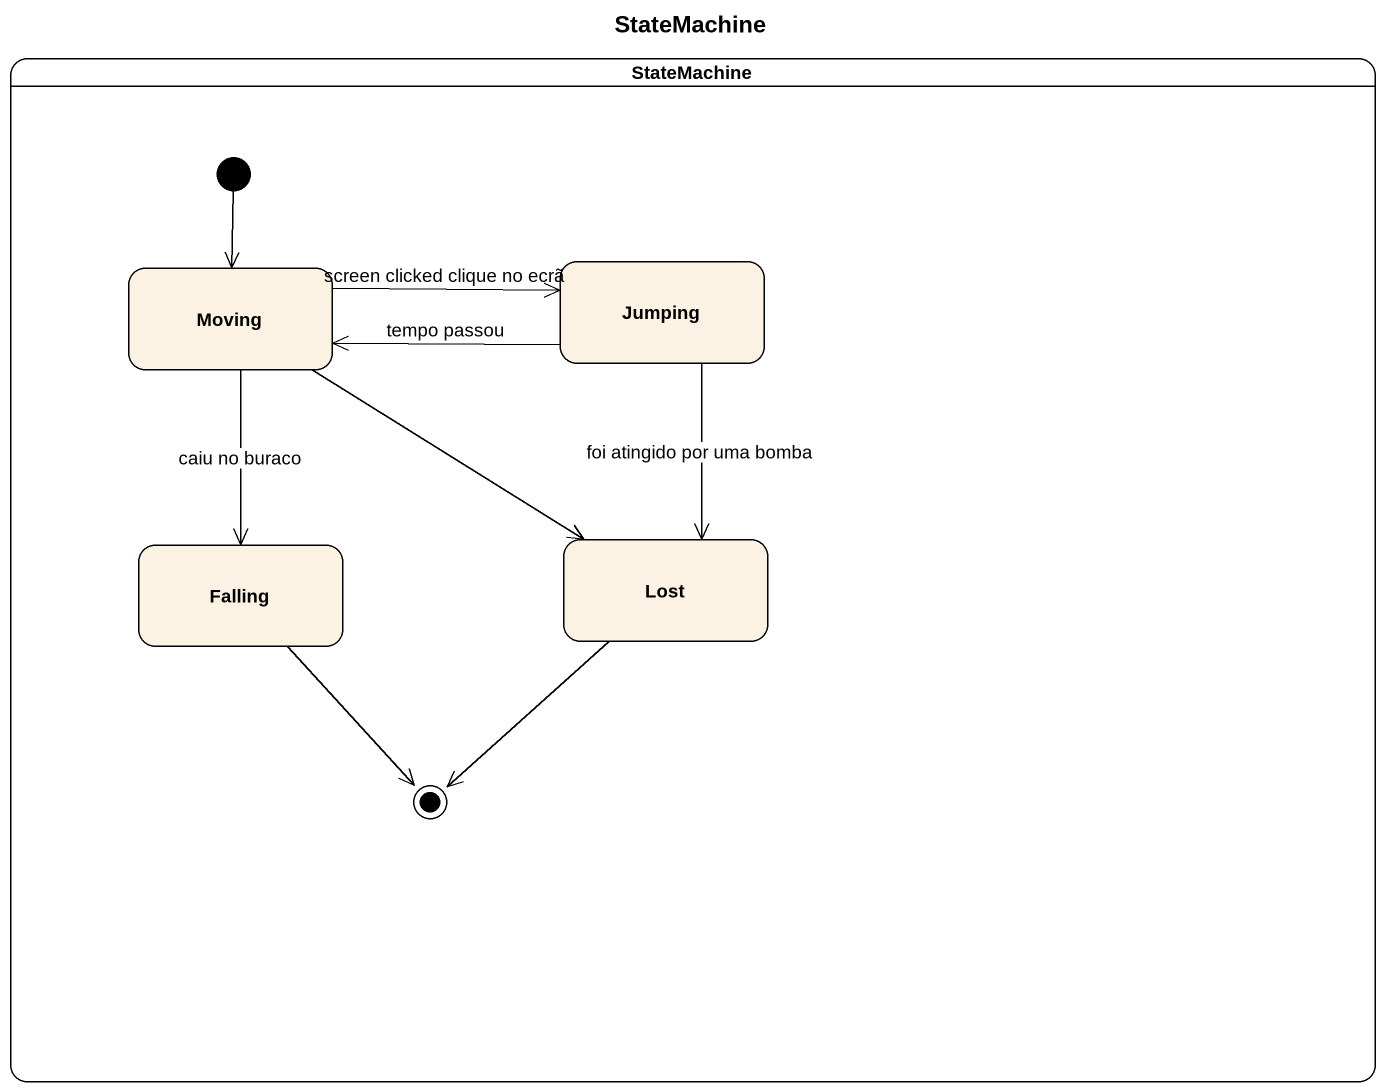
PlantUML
@startuml
title StateMachine
hide empty description
state StateMachine {
  state Moving
  state Jumping
  state Falling
  state Lost
  [*] --> Moving
  Falling --> [*]
  Lost --> [*]
}
Moving -right-> Jumping : screen clicked clique no ecrã
Moving --> Falling : caiu no buraco
Moving --> Lost
Jumping -left-> Moving : tempo passou
Jumping --> Lost : foi atingido por uma bomba
@enduml
